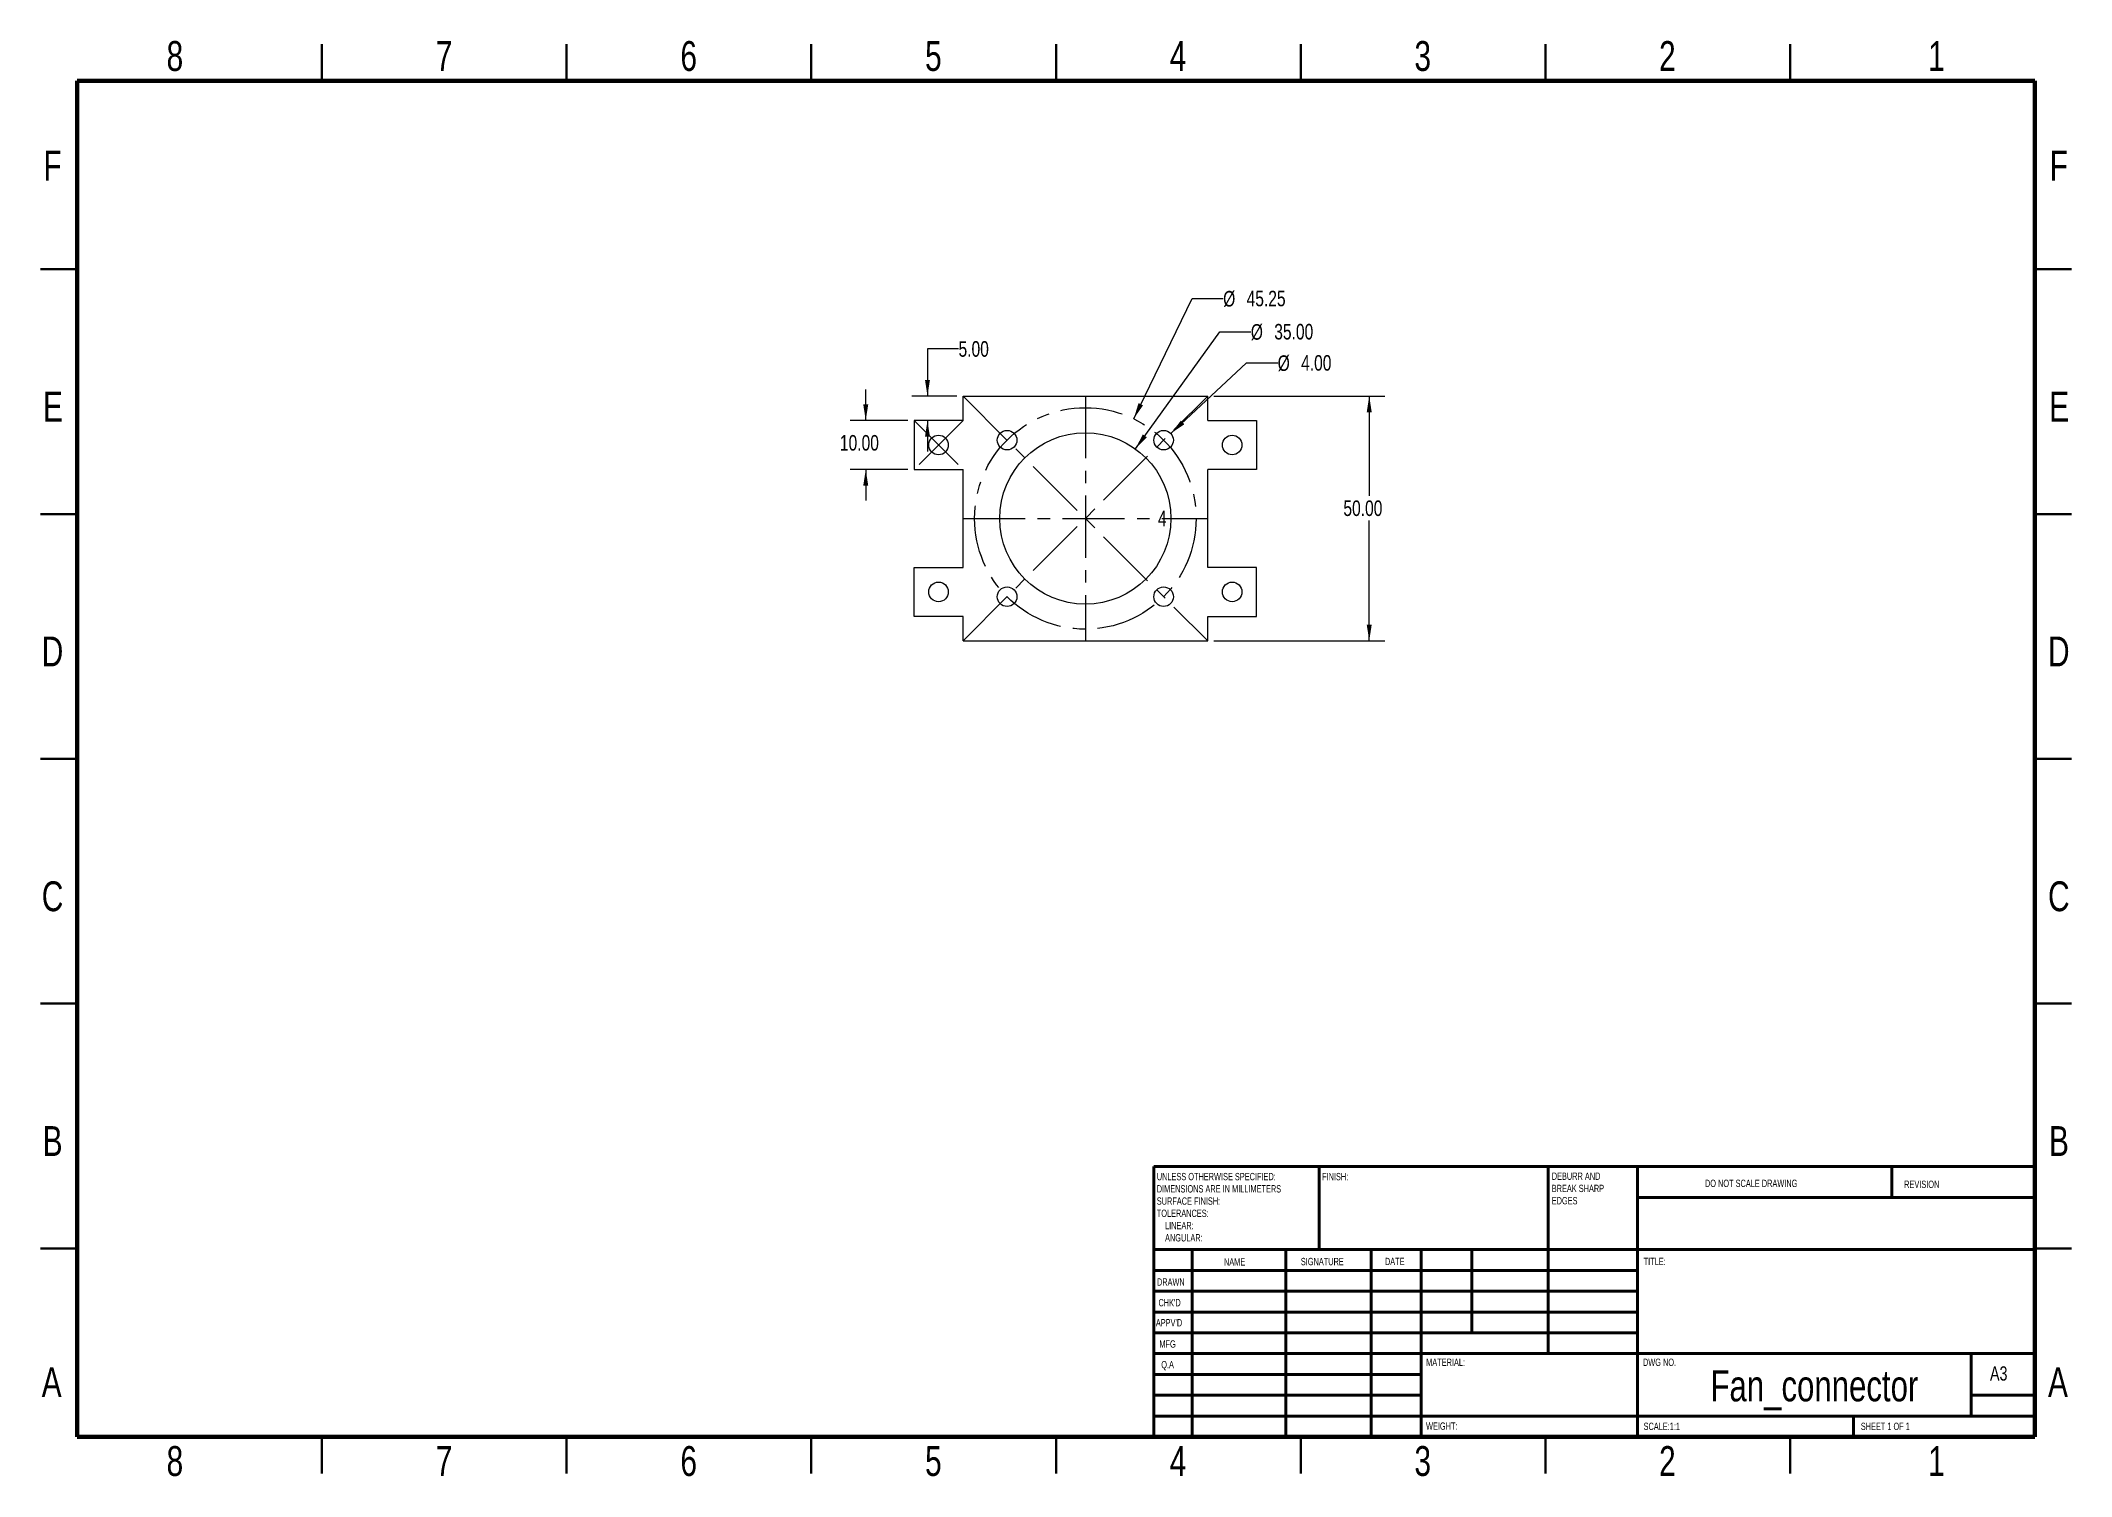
# Paper-space layout 'Sheet1' of a CAD drawing. Header units: millimetres. Extents: x 2 to 418, y 2 to 295.
import ezdxf

# ---------------------------------------------------------------- set-up
doc = ezdxf.new("R2010")
doc.units = ezdxf.units.MM
doc.header["$PDSIZE"] = -1
doc.linetypes.add('CENTERX2', pattern=[20.32, 12.7, -2.54, 2.54, -2.54])
doc.styles.add('SLDTEXTSTYLE0', font='TXT', dxfattribs={"width": 0.75})
doc.styles.add('SLDTEXTSTYLE1', font='TXT', dxfattribs={"width": 0.686449})
doc.styles.add('SLDTEXTSTYLE2', font='TXT', dxfattribs={"width": 0.6875})
doc.dimstyles.new('SLDDIMSTYLE0', dxfattribs={"dimtxt": 3.175, "dimasz": 3.302, "dimexe": 0, "dimexo": 0.0625, "dimgap": 0.79375, "dimtad": 0, "dimtih": 1, "dimtoh": 1, "dimrnd": 1e-09, "dimzin": 4, "dimdsep": 46, "dimtxsty": 'SLDTEXTSTYLE0', "dimsah": 1, "dimcen": 0.09, "dimadec": 0, "dimazin": 1, "dimtfac": 1, "dimtofl": 0, "dimtmove": 0, "dimatfit": 3, "dimfxl": 0, "dimfrac": 2, "dimtolj": 1, "dimtzin": 12, "dimarcsym": 0})
doc.dimstyles.new('SLDDIMSTYLE1', dxfattribs={"dimtxt": 3.175, "dimasz": 3.302, "dimexe": 0, "dimexo": 0.0625, "dimgap": 0.79375, "dimtad": 0, "dimtih": 1, "dimtoh": 1, "dimrnd": 1e-09, "dimzin": 12, "dimdsep": 46, "dimtxsty": 'SLDTEXTSTYLE0', "dimsah": 1, "dimcen": 0, "dimadec": 0, "dimazin": 3, "dimtfac": 1, "dimtofl": 0, "dimtmove": 0, "dimatfit": 3, "dimfxl": 0, "dimfrac": 2, "dimtolj": 1, "dimtzin": 12, "dimarcsym": 0})
doc.dimstyles.new('SLDDIMSTYLE2', dxfattribs={"dimtxt": 3.175, "dimasz": 3.302, "dimexe": 0, "dimexo": 0.0625, "dimgap": 0.79375, "dimtad": 0, "dimtih": 1, "dimtoh": 1, "dimrnd": 1e-09, "dimzin": 4, "dimdsep": 46, "dimtxsty": 'SLDTEXTSTYLE0', "dimsah": 1, "dimcen": 0, "dimadec": 0, "dimazin": 1, "dimtfac": 1, "dimtofl": 0, "dimtmove": 0, "dimatfit": 3, "dimfxl": 0, "dimfrac": 2, "dimtolj": 1, "dimtzin": 12, "dimarcsym": 0})
doc.dimstyles.new('SLDDIMSTYLE3', dxfattribs={"dimtxt": 3.175, "dimasz": 3.302, "dimexe": 0, "dimexo": 0.0625, "dimgap": 0.79375, "dimtad": 0, "dimtih": 1, "dimtoh": 1, "dimrnd": 1e-09, "dimzin": 4, "dimdsep": 46, "dimtxsty": 'SLDTEXTSTYLE0', "dimsah": 1, "dimcen": 0.09, "dimadec": 0, "dimazin": 1, "dimtfac": 1, "dimtmove": 0, "dimatfit": 0, "dimfxl": 0, "dimfrac": 2, "dimtolj": 1, "dimtzin": 12, "dimarcsym": 0})
doc.dimstyles.new('SLDDIMSTYLE4', dxfattribs={"dimtxt": 3.175, "dimasz": 3.302, "dimexe": 0, "dimexo": 0.0625, "dimgap": 0.79375, "dimtad": 0, "dimtih": 1, "dimtoh": 1, "dimrnd": 1e-09, "dimzin": 12, "dimdsep": 46, "dimtxsty": 'SLDTEXTSTYLE0', "dimblk1": 'NONE', "dimblk2": 'NONE', "dimsah": 1, "dimcen": 0.09, "dimadec": 0, "dimazin": 3, "dimtfac": 1, "dimtmove": 0, "dimatfit": 0, "dimldrblk": 'NONE', "dimfxl": 0, "dimfrac": 2, "dimtolj": 1, "dimtzin": 12, "dimarcsym": 0})

# ---------------------------------------------------------------- blocks, each defined once
blk = doc.blocks.new('_D')
at = {"color": 7, "linetype": 'Continuous', "lineweight": 18}
for p, q in [((242.27, 222.6), (277.18, 222.6)), ((274.01, 222.6), (274.01, 202.22)), ((274.01, 172.6), (274.01, 197.18)), ((242.27, 172.6), (277.18, 172.6))]:
    blk.add_line(p, q, dxfattribs=at)
for points in [[(274.01, 222.6), (273.5, 219.3), (274.52, 219.3)], [(274.01, 172.6), (274.52, 175.9), (273.5, 175.9)]]:
    blk.add_solid(points, dxfattribs=at)
at = {"color": 7, "linetype": 'Continuous', "lineweight": 18, "insert": (268.73, 201.28), "char_height": 3.175, "attachment_point": 1, "style": 'SLDTEXTSTYLE0'}
blk.add_mtext('50.00', dxfattribs=at)
blk = doc.blocks.new('_D_1')
at = {"color": 7, "linetype": 'Continuous', "lineweight": 18}
for p, q in [((225.88, 217.95), (237.81, 242.53)), ((237.81, 242.53), (244.16, 242.53))]:
    blk.add_line(p, q, dxfattribs=at)
blk.add_solid([(225.88, 217.95), (227.78, 220.7), (226.86, 221.15)], dxfattribs=at)
at = {"color": 7, "linetype": 'Continuous', "lineweight": 18, "char_height": 3.175, "attachment_point": 1, "style": 'SLDTEXTSTYLE0'}
for s, insert in [('%%c', (244.16, 244.07)), ('45.25', (248.95, 244.12))]:
    blk.add_mtext(s, dxfattribs=dict(at, insert=insert))
blk = doc.blocks.new('_D_2')
at = {"color": 7, "linetype": 'Continuous', "lineweight": 18}
for p, q in [((226.22, 211.8), (243.46, 235.75)), ((243.46, 235.75), (249.81, 235.75))]:
    blk.add_line(p, q, dxfattribs=at)
blk.add_solid([(226.22, 211.8), (228.56, 214.19), (227.74, 214.78)], dxfattribs=at)
at = {"color": 7, "linetype": 'Continuous', "lineweight": 18, "char_height": 3.175, "attachment_point": 1, "style": 'SLDTEXTSTYLE0'}
for s, insert in [('%%c', (249.81, 237.29)), ('35.00', (254.6, 237.34))]:
    blk.add_mtext(s, dxfattribs=dict(at, insert=insert))
blk = doc.blocks.new('_D_3')
at = {"color": 7, "linetype": 'Continuous', "lineweight": 18}
for p, q in [((233.45, 214.96), (248.95, 229.38)), ((248.95, 229.38), (255.3, 229.38))]:
    blk.add_line(p, q, dxfattribs=at)
blk.add_solid([(233.45, 214.96), (236.22, 216.83), (235.52, 217.58)], dxfattribs=at)
at = {"color": 7, "linetype": 'Continuous', "lineweight": 18, "char_height": 3.175, "attachment_point": 1, "style": 'SLDTEXTSTYLE0'}
for s, insert in [('%%c', (255.3, 230.92)), ('4.00', (260.09, 230.97))]:
    blk.add_mtext(s, dxfattribs=dict(at, insert=insert))
blk = doc.blocks.new('_D_4')
at = {"color": 7, "linetype": 'Continuous', "lineweight": 18}
for p, q in [((171.12, 217.6), (171.12, 223.95)), ((179.73, 217.6), (167.95, 217.6)), ((179.73, 207.6), (167.95, 207.6)), ((171.12, 207.6), (171.12, 201.25))]:
    blk.add_line(p, q, dxfattribs=at)
for points in [[(171.12, 217.6), (171.63, 220.9), (170.61, 220.9)], [(171.12, 207.6), (170.61, 204.3), (171.63, 204.3)]]:
    blk.add_solid(points, dxfattribs=at)
at = {"color": 7, "linetype": 'Continuous', "lineweight": 18, "insert": (165.84, 214.64), "char_height": 3.175, "attachment_point": 1, "style": 'SLDTEXTSTYLE0'}
blk.add_mtext('10.00', dxfattribs=at)
blk = doc.blocks.new('_D_5')
at = {"color": 7, "linetype": 'Continuous', "lineweight": 18}
for p, q in [((190.08, 232.24), (183.73, 232.24)), ((183.73, 232.24), (183.73, 222.6)), ((189.73, 222.6), (180.56, 222.6)), ((183.73, 217.6), (183.73, 211.25))]:
    blk.add_line(p, q, dxfattribs=at)
for points in [[(183.73, 222.6), (184.24, 225.9), (183.23, 225.9)], [(183.73, 217.6), (183.23, 214.3), (184.24, 214.3)]]:
    blk.add_solid(points, dxfattribs=at)
at = {"color": 7, "linetype": 'Continuous', "lineweight": 18, "insert": (190.08, 233.81), "char_height": 3.175, "attachment_point": 1, "style": 'SLDTEXTSTYLE0'}
blk.add_mtext('5.00', dxfattribs=at)
blk = doc.blocks.new('_D_6')
at = {"color": 7, "linetype": 'Continuous', "lineweight": 18, "insert": (230.82, 199.17), "char_height": 3.17, "attachment_point": 1, "style": 'SLDTEXTSTYLE0'}
blk.add_mtext('4', dxfattribs=at)
blk = doc.blocks.new('_NONE')
blk = doc.blocks.new('SW_NOTE_0')
at = {"color": 0, "linetype": 'Continuous', "lineweight": 0, "char_height": 1.5, "attachment_point": 1, "style": 'SLDTEXTSTYLE0'}
for s, insert in [('UNLESS OTHERWISE SPECIFIED:', (0, 1.93)), ('SURFACE FINISH:', (0, -3.07)), ('DIMENSIONS ARE IN MILLIMETERS', (0, -0.57)), ('TOLERANCES:', (0, -5.57)), ('LINEAR:', (1.69, -8.07)), ('ANGULAR:', (1.69, -10.57))]:
    blk.add_mtext(s, dxfattribs=dict(at, insert=insert))
blk = doc.blocks.new('SW_NOTE_1')
at = {"color": 0, "linetype": 'Continuous', "lineweight": 0, "char_height": 1.5, "attachment_point": 1, "style": 'SLDTEXTSTYLE0'}
for s, insert in [('DEBURR AND', (0, 1.93)), ('BREAK SHARP', (0, -0.57)), ('EDGES', (0, -3.07))]:
    blk.add_mtext(s, dxfattribs=dict(at, insert=insert))

psp = doc.layouts.new('Sheet1')

# ---------------------------------------------------------------- linework, layer by layer
at = {"color": 7, "linetype": 'Continuous', "lineweight": 35}
for p, q in [((60, 287), (60, 294.5)), ((110, 287), (110, 294.5)), ((160, 287), (160, 294.5)), ((210, 294.5), (210, 287)), ((210, 287), (210, 294.5)), ((260, 287), (260, 294.5)), ((310, 287), (310, 294.5)), ((360, 287), (360, 294.5)), ((10, 248.5), (2.5, 248.5)), ((410, 248.5), (417.5, 248.5)), ((10, 198.5), (2.5, 198.5)), ((410, 198.5), (417.5, 198.5)), ((2.5, 148.5), (10, 148.5)), ((10, 148.5), (2.5, 148.5)), ((417.5, 148.5), (410, 148.5)), ((410, 148.5), (417.5, 148.5)), ((10, 98.5), (2.5, 98.5)), ((410, 98.5), (417.5, 98.5)), ((10, 48.5), (2.5, 48.5)), ((410, 48.5), (417.5, 48.5)), ((60, 10), (60, 2.5)), ((110, 10), (110, 2.5)), ((160, 10), (160, 2.5)), ((210, 2.5), (210, 10)), ((210, 10), (210, 2.5)), ((260, 10), (260, 2.5)), ((310, 10), (310, 2.5)), ((360, 10), (360, 2.5))]:
    psp.add_line(p, q, dxfattribs=at)
at = {"color": 7, "linetype": 'Continuous', "lineweight": 70}
for p, q in [((10, 10), (10, 287)), ((10, 287), (410, 287)), ((410, 287), (410, 10)), ((410, 10), (10, 10))]:
    psp.add_line(p, q, dxfattribs=at)
at = {"color": 7, "linetype": 'Continuous', "lineweight": 18}
for p, q in [((190.997, 222.602), (240.997, 222.602)), ((190.997, 217.602), (190.997, 222.602)), ((240.997, 217.602), (240.997, 222.602)), ((190.997, 217.602), (180.997, 217.602)), ((180.997, 217.602), (180.997, 207.602)), ((240.997, 217.602), (250.997, 217.602)), ((250.997, 217.602), (250.997, 207.602)), ((180.997, 207.602), (190.997, 207.602)), ((190.997, 187.602), (190.997, 207.602)), ((250.997, 207.602), (240.997, 207.602)), ((240.997, 187.602), (240.997, 207.602)), ((180.997, 187.602), (190.997, 187.602)), ((180.997, 177.602), (180.997, 187.602)), ((250.997, 187.602), (240.997, 187.602)), ((250.997, 177.602), (250.997, 187.602)), ((190.997, 177.602), (180.997, 177.602)), ((190.997, 172.602), (190.997, 177.602)), ((240.997, 172.602), (240.997, 177.602)), ((240.997, 177.602), (250.997, 177.602)), ((190.997, 172.602), (240.997, 172.602))]:
    psp.add_line(p, q, dxfattribs=at)
at = {"color": 7, "linetype": 'CENTERX2', "lineweight": 18}
for p, q in [((190.997, 172.602), (240.997, 222.602)), ((190.997, 222.602), (240.997, 172.602)), ((215.997, 222.602), (215.997, 172.602)), ((180.997, 217.602), (190.997, 207.602)), ((190.997, 217.602), (180.997, 207.602)), ((190.997, 197.602), (240.997, 197.602))]:
    psp.add_line(p, q, dxfattribs=at)
at = {"color": 7, "linetype": 'Continuous', "lineweight": 50}
for p, q in [((230, 65.25), (410, 65.25)), ((230, 65.25), (230, 10)), ((263.8, 48.25), (263.8, 65.25)), ((310.6, 65.25), (310.6, 27)), ((328.8, 65.25), (328.8, 10)), ((380.8, 58.875), (380.8, 65.25)), ((410, 58.875), (328.8, 58.875)), ((410, 48.25), (230, 48.25)), ((237.8, 48.25), (237.8, 10)), ((256.991, 48.25), (256.991, 10)), ((274.399, 48.25), (274.399, 10)), ((284.6, 10), (284.6, 48.25)), ((295, 31.25), (295, 48.25)), ((328.8, 44), (230, 44)), ((328.8, 39.75), (230, 39.75)), ((328.8, 35.5), (230, 35.5)), ((328.8, 31.25), (230, 31.25)), ((284.6, 27), (230, 27)), ((284.6, 27), (410, 27)), ((397, 14.25), (397, 27)), ((284.6, 22.75), (230, 22.75)), ((284.6, 18.5), (230, 18.5)), ((410, 18.5), (397, 18.5)), ((230, 14.25), (410, 14.25)), ((373, 10), (373, 14.25))]:
    psp.add_line(p, q, dxfattribs=at)
at = {"color": 7, "linetype": 'CENTERX2', "lineweight": 18}
psp.add_circle((215.997, 197.602), 22.625, dxfattribs=at)
at = {"color": 7, "linetype": 'Continuous', "lineweight": 18}
for centre, radius in [((185.997, 212.602), 2), ((200.006, 213.593), 2), ((215.997, 197.602), 17.5), ((231.988, 213.593), 2), ((245.997, 212.602), 2), ((185.997, 182.602), 2), ((200.006, 181.61), 2), ((231.988, 181.61), 2), ((245.997, 182.602), 2)]:
    psp.add_circle(centre, radius, dxfattribs=at)
at = {"color": 7, "linetype": 'Continuous', "lineweight": 0}
psp.add_point((215.997, 197.602), dxfattribs=at)
psp.add_point((215.997, 197.602), dxfattribs=at)

# ---------------------------------------------------------------- block references
for name, p in [('SW_NOTE_0', (230.594, 61.987)), ('SW_NOTE_1', (311.309, 62.069))]:
    psp.add_blockref(name, p, dxfattribs=at)

# ---------------------------------------------------------------- texts
for s, insert, char_height, attachment_point, style in [('8', (29.939, 295.114), 6.096, 2, 'SLDTEXTSTYLE0'), ('7', (84.939, 295.114), 6.096, 2, 'SLDTEXTSTYLE0'), ('6', (134.939, 295.114), 6.096, 2, 'SLDTEXTSTYLE0'), ('5', (184.939, 295.114), 6.096, 2, 'SLDTEXTSTYLE0'), ('4', (234.939, 295.114), 6.096, 2, 'SLDTEXTSTYLE0'), ('3', (284.939, 295.114), 6.096, 2, 'SLDTEXTSTYLE0'), ('2', (334.939, 295.114), 6.096, 2, 'SLDTEXTSTYLE0'), ('1', (389.939, 295.114), 6.096, 2, 'SLDTEXTSTYLE0'), ('F', (4.937, 272.726), 6.096, 2, 'SLDTEXTSTYLE0'), ('F', (414.937, 272.726), 6.096, 2, 'SLDTEXTSTYLE0'), ('E', (5.011, 223.476), 6.096, 2, 'SLDTEXTSTYLE0'), ('E', (415.011, 223.476), 6.096, 2, 'SLDTEXTSTYLE0'), ('D', (4.93, 173.476), 6.096, 2, 'SLDTEXTSTYLE0'), ('D', (414.93, 173.476), 6.096, 2, 'SLDTEXTSTYLE0'), ('C', (4.937, 123.476), 6.096, 2, 'SLDTEXTSTYLE0'), ('C', (414.937, 123.476), 6.096, 2, 'SLDTEXTSTYLE0'), ('B', (4.953, 73.476), 6.096, 2, 'SLDTEXTSTYLE0'), ('B', (414.953, 73.476), 6.096, 2, 'SLDTEXTSTYLE0'), ('FINISH:', (264.371, 63.919), 1.5, 1, 'SLDTEXTSTYLE0'), ('DO NOT SCALE DRAWING', (342.615, 62.533), 1.5, 1, 'SLDTEXTSTYLE0'), ('REVISION', (383.328, 62.335), 1.5, 1, 'SLDTEXTSTYLE0'), ('NAME', (244.322, 46.501), 1.5, 1, 'SLDTEXTSTYLE0'), ('SIGNATURE', (260.034, 46.562), 1.5, 1, 'SLDTEXTSTYLE0'), ('DATE', (277.215, 46.576), 1.5, 1, 'SLDTEXTSTYLE0'), ('TITLE:', (330.09, 46.576), 1.5, 1, 'SLDTEXTSTYLE0'), ('DRAWN', (230.643, 42.385), 1.5, 1, 'SLDTEXTSTYLE1'), ("CHK'D", (230.939, 38.162), 1.5, 1, 'SLDTEXTSTYLE0'), ("APPV'D", (230.402, 34.066), 1.5, 1, 'SLDTEXTSTYLE0'), ('MFG', (231.124, 29.716), 1.5, 1, 'SLDTEXTSTYLE0'), ('Q.A', (231.509, 25.505), 1.5, 1, 'SLDTEXTSTYLE0'), ('MATERIAL:', (285.646, 25.986), 1.5, 1, 'SLDTEXTSTYLE0'), ('DWG NO.', (329.953, 25.986), 1.5, 1, 'SLDTEXTSTYLE0'), ('A', (4.757, 24.226), 6.096, 2, 'SLDTEXTSTYLE0'), ('Fan_connector', (364.979, 23.607), 6.35, 2, 'SLDTEXTSTYLE0'), ('A3', (400.871, 24.406), 2.9104, 1, 'SLDTEXTSTYLE0'), ('A', (414.757, 24.226), 6.096, 2, 'SLDTEXTSTYLE0'), ('WEIGHT:', (285.618, 12.949), 1.4986, 1, 'SLDTEXTSTYLE0'), ('SCALE:1:1', (330.074, 12.9), 1.5, 1, 'SLDTEXTSTYLE0'), ('SHEET 1 OF 1', (374.478, 12.9), 1.5, 1, 'SLDTEXTSTYLE2'), ('8', (29.939, 8.114), 6.096, 2, 'SLDTEXTSTYLE0'), ('7', (84.939, 8.114), 6.096, 2, 'SLDTEXTSTYLE0'), ('6', (134.939, 8.114), 6.096, 2, 'SLDTEXTSTYLE0'), ('5', (184.939, 8.114), 6.096, 2, 'SLDTEXTSTYLE0'), ('4', (234.939, 8.114), 6.096, 2, 'SLDTEXTSTYLE0'), ('3', (284.939, 8.114), 6.096, 2, 'SLDTEXTSTYLE0'), ('2', (334.939, 8.114), 6.096, 2, 'SLDTEXTSTYLE0'), ('1', (389.939, 8.114), 6.096, 2, 'SLDTEXTSTYLE0')]:
    psp.add_mtext(s, dxfattribs=dict(at, insert=insert, char_height=char_height, attachment_point=attachment_point, style=style))

# ---------------------------------------------------------------- dimensions: what is measured, and where the dimension line sits
at = {"color": 7, "linetype": 'Continuous', "lineweight": 18}
for p1, p2, dimstyle, picture, middle in [((206.115, 177.249), (225.879, 217.955), 'SLDDIMSTYLE1', '_D_1', (251.834, 242.531)), ((205.772, 183.399), (226.222, 211.804), 'SLDDIMSTYLE2', '_D_2', (257.483, 235.749)), ((230.524, 212.23), (233.452, 214.956), 'SLDDIMSTYLE2', '_D_3', (261.796, 229.378))]:
    dim = psp.add_diameter_dim_2p(p1=p1, p2=p2, dimstyle=dimstyle, dxfattribs=at)
    dim.commit()
    dim.dimension.update_dxf_attribs({"geometry": picture, "text_midpoint": middle, "dimtype": 163})
for base, p1, p2, dimstyle, picture, middle in [((183.735, 222.602), (180.997, 217.602), (190.997, 222.602), 'SLDDIMSTYLE3', '_D_5', (183.735, 232.241)), ((171.123, 207.602), (180.997, 217.602), (180.997, 207.602), 'SLDDIMSTYLE3', '_D_4', (171.123, 213.067)), ((274.008, 222.602), (240.997, 172.602), (240.997, 222.602), 'SLDDIMSTYLE0', '_D', (274.008, 199.703)), ((231.988, 181.61), (231.988, 213.593), (231.988, 181.61), 'SLDDIMSTYLE4', '_D_6', (231.988, 197.602))]:
    dim = psp.add_linear_dim(base=base, p1=p1, p2=p2, angle=90, dimstyle=dimstyle, dxfattribs=at)
    dim.commit()
    dim.dimension.update_dxf_attribs({"geometry": picture, "text_midpoint": middle, "dimtype": 160})

doc.saveas('drawing.dxf')
